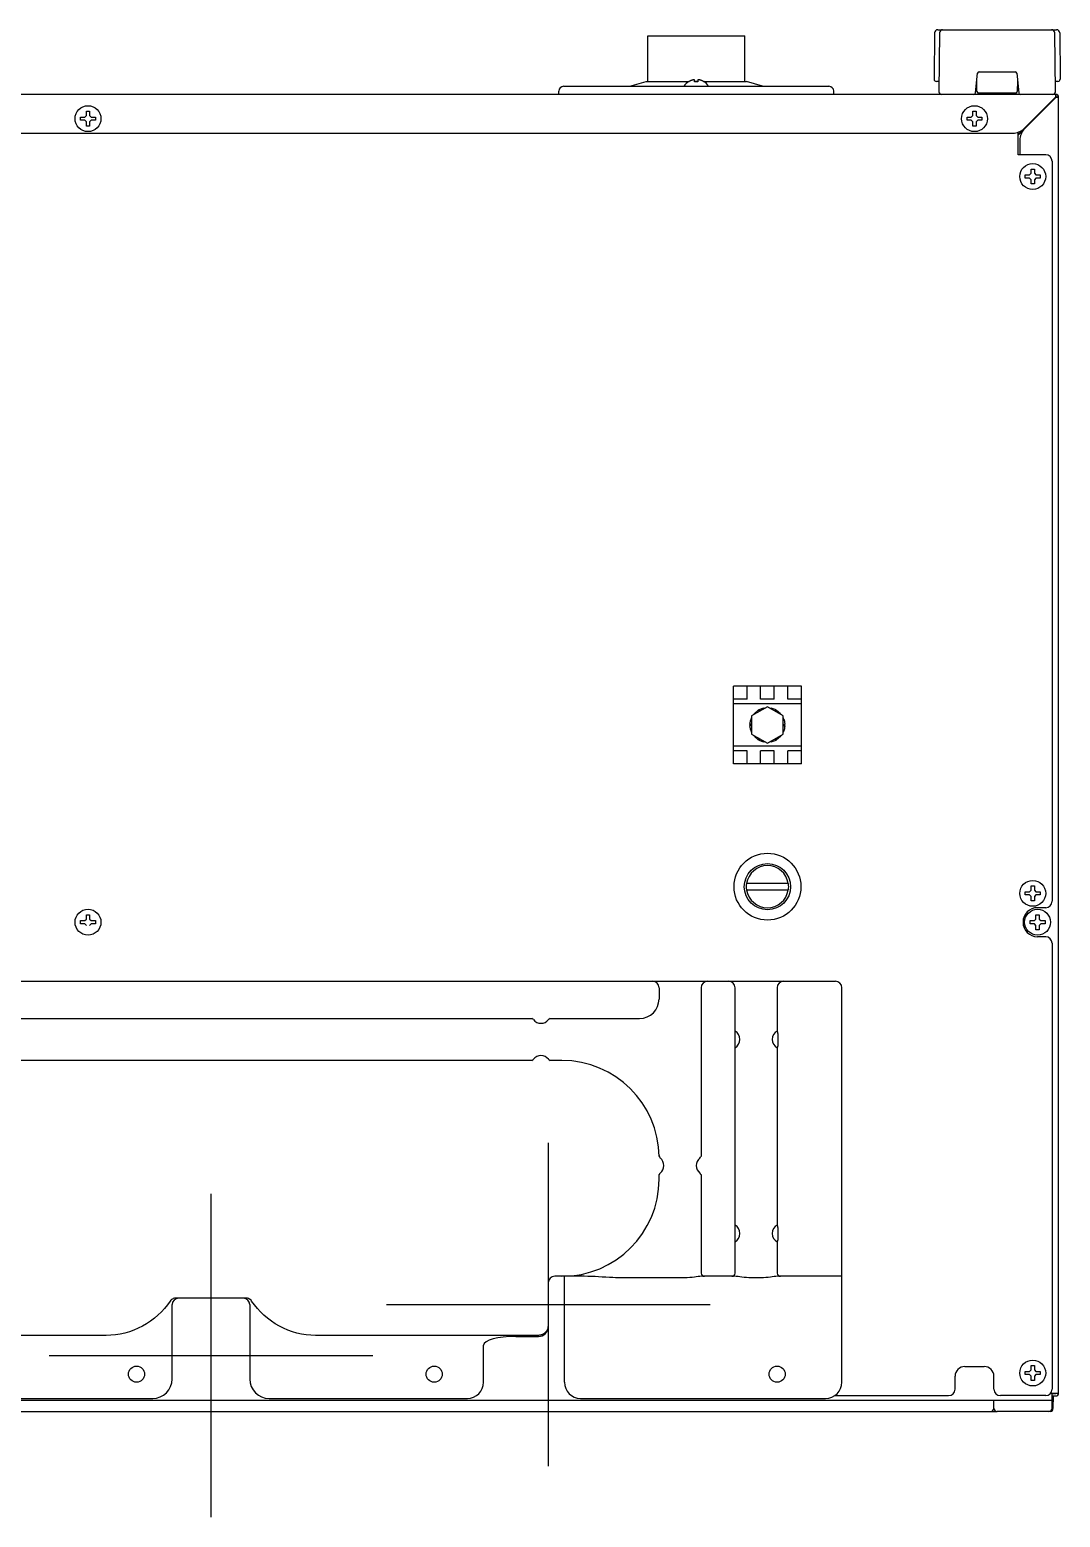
# Model space of a CAD drawing. Header units: millimetres. Extents: x -16733 to -11990, y 4098 to 7122.
# Drawn here: x -16450.5 to -16132, y 5578.7 to 6038.7 of the extents above; entities that cross this region are included whole.
import ezdxf

# ---------------------------------------------------------------- set-up
doc = ezdxf.new("R2010")
doc.units = ezdxf.units.MM
doc.header["$LTSCALE"] = 346.5
doc.layers.get('0').update_dxf_attribs({"linetype": 'CONTINUOUS'})
doc.layers.add('ASSI', color=7, linetype='CONTINUOUS')
doc.layers.add('GEOM', color=7, linetype='CONTINUOUS')

msp = doc.modelspace()

# ---------------------------------------------------------------- linework, layer by layer
at = {"color": 7, "linetype": 'Continuous'}
for p, q in [((-16170.92, 6037.71), (-16171.04, 6023.7)), ((-16169.92, 6038.7), (-16133.16, 6038.7)), ((-16169.38, 6037.71), (-16169.54, 6019.7)), ((-16133.54, 6019.7), (-16133.7, 6037.71)), ((-16132.16, 6037.71), (-16132.04, 6023.7)), ((-16246.84, 6022.64), (-16246.84, 6022.68)), ((-16245.04, 6022.64), (-16245.04, 6023.19)), ((-16244.04, 6023.19), (-16244.04, 6022.64)), ((-16242.24, 6022.68), (-16242.24, 6022.64)), ((-16171.04, 6023.7), (-16171.03, 6023.42)), ((-16169.54, 6022.7), (-16170.28, 6022.7)), ((-16158.23, 6019.15), (-16157.58, 6025.25)), ((-16157.78, 6019.59), (-16157.83, 6022.89)), ((-16157.09, 6025.7), (-16145.99, 6025.7)), ((-16145.49, 6025.25), (-16144.85, 6019.15)), ((-16145.24, 6022.89), (-16145.3, 6019.59)), ((-16132.8, 6022.7), (-16133.56, 6022.7)), ((-16132.04, 6023.7), (-16132.05, 6023.42)), ((-16169.54, 6019.7), (-16169.53, 6019.42)), ((-16145.8, 6019.1), (-16157.28, 6019.1)), ((-16133.55, 6019.42), (-16133.54, 6019.7)), ((-16212.04, 5835.7), (-16233.04, 5835.7)), ((-16233.04, 5811.7), (-16233.04, 5835.7)), ((-16228.84, 5831.64), (-16228.84, 5835.7)), ((-16224.64, 5831.64), (-16224.64, 5835.7)), ((-16220.44, 5831.64), (-16220.44, 5835.7)), ((-16216.24, 5831.64), (-16216.24, 5835.7)), ((-16212.04, 5811.7), (-16212.04, 5835.7)), ((-16228.84, 5831.64), (-16233.04, 5831.64)), ((-16220.44, 5831.64), (-16224.64, 5831.64)), ((-16212.04, 5831.64), (-16216.24, 5831.64)), ((-16228.84, 5815.75), (-16233.04, 5815.75)), ((-16228.84, 5811.7), (-16228.84, 5815.75)), ((-16220.44, 5815.75), (-16224.64, 5815.75)), ((-16224.64, 5811.7), (-16224.64, 5815.75)), ((-16220.44, 5811.7), (-16220.44, 5815.75)), ((-16212.04, 5815.75), (-16216.24, 5815.75)), ((-16216.24, 5811.7), (-16216.24, 5815.75)), ((-16212.04, 5811.7), (-16233.04, 5811.7)), ((-16216.03, 5774.7), (-16229.04, 5774.7)), ((-16229.04, 5772.7), (-16216.03, 5772.7)), ((-16199.54, 5620.45), (-16199.54, 5742.45)), ((-16464.77, 5732.95), (-16295.31, 5732.95)), ((-16289.77, 5732.95), (-16262.04, 5732.95)), ((-16232.54, 5654.2), (-16232.54, 5727.77)), ((-16219.35, 5727.95), (-16219.35, 5724.94)), ((-16219.54, 5723.85), (-16219.54, 5669.05)), ((-16295.31, 5719.95), (-16464.77, 5719.95)), ((-16286.04, 5719.95), (-16289.77, 5719.95)), ((-16256.04, 5683.2), (-16256.04, 5684.68)), ((-16243.04, 5684.68), (-16243.04, 5654.2)), ((-16219.35, 5667.95), (-16219.35, 5664.94)), ((-16219.54, 5663.85), (-16219.54, 5654.2)), ((-16290.29, 5651.2), (-16290.29, 5637.71)), ((-16290.29, 5651.2), (-16290.29, 5637.71)), ((-16285.29, 5653.21), (-16288.29, 5653.2)), ((-16279.16, 5653.2), (-16288.29, 5653.2)), ((-16285.29, 5620.45), (-16285.29, 5653.2)), ((-16232.73, 5653.2), (-16242.84, 5653.2)), ((-16199.54, 5653.2), (-16219.34, 5653.2)), ((-16406.54, 5621.45), (-16406.54, 5644.45)), ((-16383.62, 5646.45), (-16405.45, 5646.45)), ((-16382.54, 5644.45), (-16382.54, 5621.45)), ((-16310.29, 5620.45), (-16310.29, 5631.93)), ((-16300.29, 5634.61), (-16293.29, 5634.61)), ((-16406.54, 5628.7), (-16382.54, 5628.7)), ((-16660.54, 5615.45), (-16412.54, 5615.45)), ((-16376.54, 5615.45), (-16315.29, 5615.45)), ((-16280.29, 5615.45), (-16204.54, 5615.45))]:
    msp.add_line(p, q, dxfattribs=at)
at = {"color": 9, "linetype": 'Continuous'}
for p, q in [((-16212.04, 5830.2), (-16233.04, 5830.2)), ((-16212.04, 5817.2), (-16233.04, 5817.2)), ((-16248.04, 5652.74), (-16267.23, 5652.74)), ((-16224.54, 5652.74), (-16227.54, 5652.74)), ((-16426.89, 5634.95), (-16613.54, 5634.95)), ((-16293.29, 5634.95), (-16362.19, 5634.95))]:
    msp.add_line(p, q, dxfattribs=at)
at = {"color": 4}
for p, q in [((-16290.29, 5694.45), (-16290.29, 5594.45)), ((-16340.29, 5644.45), (-16240.29, 5644.45))]:
    msp.add_line(p, q, dxfattribs=at)
at = {"color": 1}
for p, q in [((-16394.54, 5678.7), (-16394.54, 5578.7)), ((-16444.54, 5628.7), (-16344.54, 5628.7))]:
    msp.add_line(p, q, dxfattribs=at)
at = {"color": 7, "linetype": 'Continuous'}
for centre, radius in [((-16222.54, 5773.7), 10.33), ((-16222.54, 5773.7), 7.15), ((-16417.54, 5622.95), 2.5), ((-16325.54, 5622.95), 2.5), ((-16219.54, 5622.95), 2.5)]:
    msp.add_circle(centre, radius, dxfattribs=at)
for centre, radius, start, end in [((-16169.92, 6037.7), 1, 90, 179.5), ((-16168.38, 6037.7), 1, 90, 179.5), ((-16134.69, 6037.7), 1, 0.5, 90), ((-16133.16, 6037.7), 1, 0.5, 90), ((-16244.34, 6018.58), 4.8, 121.3727, 146.7141), ((-16244.35, 6018.59), 4.75, 118.9687, 121.5341), ((-16244.35, 6018.59), 4.75, 118.0074, 118.9684), ((-16244.35, 6018.6), 4.75, 116.6813, 118.0074), ((-16244.36, 6018.6), 4.74, 115.5402, 116.6812), ((-16244.36, 6018.6), 4.74, 114.5722, 115.5402), ((-16244.36, 6018.61), 4.73, 113.3175, 114.5722), ((-16244.36, 6018.61), 4.73, 112.5474, 113.3174), ((-16244.36, 6018.62), 4.72, 111.0025, 112.5476), ((-16244.37, 6018.63), 4.72, 110.5181, 111.0023), ((-16244.37, 6018.64), 4.7, 108.4656, 110.5187), ((-16244.38, 6018.65), 4.68, 107.3773, 108.465), ((-16244.38, 6018.67), 4.67, 106.3949, 107.3772), ((-16244.39, 6018.7), 4.64, 104.3176, 106.3964), ((-16245.28, 6021.2), 2.01, 95.2585, 97.2741), ((-16245.29, 6021.22), 1.98, 94.6009, 95.2558), ((-16245.29, 6021.24), 1.97, 93.2167, 94.6016), ((-16245.29, 6021.25), 1.96, 92.3765, 93.2159), ((-16245.29, 6021.25), 1.95, 91.1545, 92.3767), ((-16245.29, 6021.26), 1.95, 89.0741, 91.1541), ((-16245.29, 6021.26), 1.95, 88.0037, 89.0738), ((-16245.29, 6021.25), 1.96, 86.9771, 88.0037), ((-16245.29, 6021.24), 1.97, 85.714, 86.9766), ((-16245.29, 6021.23), 1.98, 84.8627, 85.7144), ((-16245.29, 6021.2), 2.01, 82.7256, 84.8598), ((-16244.54, 6018.88), 3.8, 82.4351, 97.5649), ((-16243.78, 6021.2), 2.01, 95.1401, 97.2744), ((-16243.79, 6021.23), 1.98, 94.2856, 95.1372), ((-16243.79, 6021.24), 1.97, 93.0233, 94.286), ((-16243.79, 6021.25), 1.96, 91.9964, 93.0228), ((-16243.79, 6021.26), 1.95, 90.9261, 91.9964), ((-16243.79, 6021.26), 1.95, 88.8459, 90.9258), ((-16243.79, 6021.25), 1.96, 87.6234, 88.8455), ((-16243.79, 6021.25), 1.96, 86.7841, 87.6235), ((-16243.79, 6021.24), 1.97, 85.3984, 86.7833), ((-16243.79, 6021.22), 1.98, 84.7442, 85.3991), ((-16243.79, 6021.2), 2.01, 82.7259, 84.7415), ((-16244.68, 6018.7), 4.64, 73.6036, 75.6824), ((-16244.69, 6018.67), 4.67, 72.6228, 73.6051), ((-16244.7, 6018.65), 4.68, 71.535, 72.6227), ((-16244.7, 6018.64), 4.7, 69.4813, 71.5344), ((-16244.71, 6018.63), 4.72, 68.9977, 69.4819), ((-16244.71, 6018.62), 4.72, 67.4524, 68.9975), ((-16244.71, 6018.61), 4.73, 66.6826, 67.4526), ((-16244.72, 6018.61), 4.73, 65.4278, 66.6825), ((-16244.72, 6018.6), 4.74, 64.4598, 65.4278), ((-16244.72, 6018.6), 4.74, 63.3188, 64.4598), ((-16244.72, 6018.6), 4.75, 61.9926, 63.3187), ((-16244.72, 6018.59), 4.75, 61.0316, 61.9926), ((-16244.72, 6018.59), 4.75, 58.4659, 61.0313), ((-16244.74, 6018.58), 4.8, 33.2859, 58.6273), ((-16170.28, 6023.45), 0.75, 182, 270), ((-16157.09, 6025.2), 0.5, 90, 174), ((-16145.99, 6025.2), 0.5, 6, 90), ((-16132.8, 6023.45), 0.75, 270, 358), ((-16168.78, 6019.45), 0.75, 182, 270), ((-16158.72, 6019.2), 0.5, 270, 354), ((-16157.28, 6019.6), 0.5, 181, 270), ((-16145.8, 6019.6), 0.5, 270, 359), ((-16144.35, 6019.2), 0.5, 186, 270), ((-16134.3, 6019.45), 0.75, 270, 358), ((-16222.54, 5773.7), 6.5, 8.8499, 171.1501), ((-16222.54, 5773.7), 6.58, 171.2603, 188.7397), ((-16222.54, 5773.7), 6.58, 351.2603, 8.7397), ((-16222.54, 5773.7), 6.5, 188.8499, 351.1501), ((-16201.54, 5742.45), 2, 0, 90), ((-16262.04, 5738.95), 6, 270, 0), ((-16295.66, 5731.95), 1, 38.6822, 72.8946), ((-16292.54, 5734.45), 3, 218.6822, 321.3178), ((-16289.42, 5731.95), 1, 107.1064, 141.3178), ((-16234.04, 5726.45), 3, 300, 60), ((-16218.04, 5726.45), 3, 120, 240), ((-16295.66, 5720.95), 1, 287.1064, 321.3178), ((-16292.54, 5718.45), 3, 38.6822, 141.3178), ((-16289.42, 5720.95), 1, 218.6822, 252.8946), ((-16286.04, 5689.95), 30, 0.5028, 90), ((-16255.04, 5690.57), 1, 181.16, 231.4343), ((-16244.04, 5690.57), 1, 308.6822, 342.8944), ((-16257.54, 5687.45), 3, 308.6822, 51.4343), ((-16241.54, 5687.45), 3, 128.6822, 231.3178), ((-16286.04, 5683.2), 30, 270, 0), ((-16255.04, 5684.32), 1, 128.6822, 162.8941), ((-16244.04, 5684.32), 1, 17.1064, 51.3178), ((-16234.04, 5666.45), 3, 300, 60), ((-16218.04, 5666.45), 3, 120, 240), ((-16242.04, 5654.2), 1, 180, 270), ((-16233.54, 5654.2), 1, 270, 0), ((-16218.54, 5654.2), 1, 180, 270), ((-16288.29, 5651.2), 2, 90, 180), ((-16288.29, 5651.2), 2, 90, 180), ((-16404.54, 5644.45), 2, 90, 180), ((-16384.54, 5644.45), 2, 0, 90), ((-16412.54, 5621.45), 6, 270, 0), ((-16376.54, 5621.45), 6, 180, 270), ((-16315.29, 5620.45), 5, 270, 0), ((-16280.29, 5620.45), 5, 180, 270), ((-16204.54, 5620.45), 5, 270, 0)]:
    msp.add_arc(centre, radius, start, end, dxfattribs=at)
for centre, major_axis, ratio, start_param, end_param in [((-16293.29, 5637.71), (0, 3.11), 0.965926, 3.141593, 4.712389), ((-16293.29, 5637.71), (0, 3.11), 0.965926, 3.141593, 4.712389), ((-16300.29, 5631.93), (-10, 0), 0.267949, -1.570796, 0)]:
    msp.add_ellipse(centre, major_axis=major_axis, ratio=ratio, start_param=start_param, end_param=end_param, dxfattribs=at)
for points, knots in [([(-16219.54, 5729.05), (-16219.53, 5729.03), (-16219.4, 5728.68), (-16219.35, 5728.3), (-16219.35, 5727.95)], [0, 0, 0, 0, 0.074571, 1, 1, 1, 1]), ([(-16219.35, 5724.94), (-16219.35, 5724.8), (-16219.37, 5724.43), (-16219.45, 5724.06), (-16219.54, 5723.84)], [0, 0, 0, 0, 0.377627, 1, 1, 1, 1]), ([(-16219.54, 5669.05), (-16219.53, 5669.03), (-16219.4, 5668.68), (-16219.35, 5668.3), (-16219.35, 5667.95)], [0, 0, 0, 0, 0.074571, 1, 1, 1, 1]), ([(-16219.35, 5664.94), (-16219.35, 5664.8), (-16219.37, 5664.43), (-16219.45, 5664.06), (-16219.54, 5663.84)], [0, 0, 0, 0, 0.377627, 1, 1, 1, 1])]:
    msp.add_open_spline(points, degree=3, knots=knots, dxfattribs=at)
at = {"color": 9, "linetype": 'Continuous'}
for points, knots in [([(-16267.23, 5652.74), (-16268.25, 5652.74), (-16272.23, 5652.84), (-16276.2, 5653.2), (-16279.16, 5653.2)], [0, 0, 0, 0, 0.257069, 1, 1, 1, 1]), ([(-16242.84, 5653.2), (-16243.6, 5653.2), (-16245.32, 5652.87), (-16247.06, 5652.74), (-16248.04, 5652.74)], [0, 0, 0, 0, 0.435713, 1, 1, 1, 1]), ([(-16227.54, 5652.74), (-16228.52, 5652.74), (-16230.26, 5652.87), (-16231.98, 5653.2), (-16232.73, 5653.2)], [0, 0, 0, 0, 0.564728, 1, 1, 1, 1]), ([(-16219.34, 5653.2), (-16220.1, 5653.2), (-16221.82, 5652.87), (-16223.56, 5652.74), (-16224.54, 5652.74)], [0, 0, 0, 0, 0.435713, 1, 1, 1, 1]), ([(-16407.11, 5645.57), (-16409.28, 5642.39), (-16415.2, 5636.95), (-16423.04, 5634.93), (-16426.89, 5634.95)], [0, 0, 0, 0, 0.5003, 1, 1, 1, 1]), ([(-16362.19, 5634.95), (-16366.04, 5634.93), (-16373.87, 5636.95), (-16379.79, 5642.39), (-16381.97, 5645.57)], [0, 0, 0, 0, 0.499629, 1, 1, 1, 1])]:
    msp.add_open_spline(points, degree=3, knots=knots, dxfattribs=at)
for points in [[(-16406.17, 5646.31), (-16406.54, 5646.17), (-16406.88, 5645.9), (-16407.11, 5645.57)], [(-16381.97, 5645.57), (-16382.19, 5645.9), (-16382.53, 5646.17), (-16382.91, 5646.31)], [(-16292.2, 5635.15), (-16292.54, 5635.01), (-16292.92, 5634.95), (-16293.29, 5634.95)], [(-16290.52, 5636.77), (-16290.82, 5636.06), (-16291.47, 5635.43), (-16292.2, 5635.15)], [(-16290.29, 5637.91), (-16290.29, 5637.53), (-16290.37, 5637.13), (-16290.52, 5636.77)]]:
    msp.add_open_spline(points, degree=3, dxfattribs=at)
at = {"color": 7, "linetype": 'Continuous'}
for points in [[(-16405.45, 5646.45), (-16405.7, 5646.45), (-16405.94, 5646.4), (-16406.17, 5646.31)], [(-16382.91, 5646.31), (-16383.13, 5646.4), (-16383.38, 5646.45), (-16383.62, 5646.45)]]:
    msp.add_open_spline(points, degree=3, dxfattribs=at)
at = {"layer": 'ASSI', "color": 7, "linetype": 'Continuous'}
for p, q in [((-16259.54, 6022.7), (-16259.54, 6036.8)), ((-16259.54, 6036.8), (-16229.54, 6036.8)), ((-16229.54, 6022.7), (-16229.54, 6036.8)), ((-16265.04, 6021.2), (-16260.04, 6022.7)), ((-16260.04, 6022.7), (-16246.74, 6022.7)), ((-16245.04, 6022.7), (-16244.04, 6022.7)), ((-16242.33, 6022.7), (-16229.04, 6022.7)), ((-16224.04, 6021.2), (-16229.04, 6022.7)), ((-16222.54, 5829.35), (-16227.43, 5826.52)), ((-16226.58, 5827.29), (-16225.37, 5828.3)), ((-16225.11, 5828.45), (-16223.63, 5829)), ((-16223.33, 5829.05), (-16223.06, 5829.05)), ((-16217.64, 5826.52), (-16222.54, 5829.35)), ((-16222.02, 5829.05), (-16221.75, 5829.05)), ((-16221.45, 5829), (-16219.97, 5828.45)), ((-16219.7, 5828.3), (-16218.49, 5827.29)), ((-16227.94, 5823.85), (-16227.67, 5825.4)), ((-16227.57, 5825.69), (-16227.43, 5825.92)), ((-16227.43, 5826.52), (-16227.43, 5820.87)), ((-16226.91, 5826.82), (-16226.78, 5827.06)), ((-16218.3, 5827.06), (-16218.16, 5826.82)), ((-16217.64, 5820.87), (-16217.64, 5826.52)), ((-16217.64, 5825.92), (-16217.51, 5825.69)), ((-16217.41, 5825.4), (-16217.13, 5823.85)), ((-16227.67, 5821.99), (-16227.94, 5823.55)), ((-16227.43, 5821.47), (-16227.57, 5821.71)), ((-16227.43, 5820.87), (-16222.54, 5818.05)), ((-16226.78, 5820.34), (-16226.91, 5820.57)), ((-16225.37, 5819.09), (-16226.58, 5820.11)), ((-16222.54, 5818.05), (-16217.64, 5820.87)), ((-16218.49, 5820.11), (-16219.7, 5819.09)), ((-16218.16, 5820.57), (-16218.3, 5820.34)), ((-16217.51, 5821.71), (-16217.64, 5821.47)), ((-16217.13, 5823.55), (-16217.41, 5821.99)), ((-16223.63, 5818.4), (-16225.11, 5818.94)), ((-16223.06, 5818.35), (-16223.33, 5818.35)), ((-16221.75, 5818.35), (-16222.02, 5818.35)), ((-16219.97, 5818.94), (-16221.45, 5818.4))]:
    msp.add_line(p, q, dxfattribs=at)
for centre, radius, start, end in [((-16224.41, 5829.05), 1.25, 357.2328, 359.9773), ((-16228.11, 5824.75), 1.26, 57.2821, 59.9837), ((-16218.84, 5828), 1.25, 297.2597, 299.9802), ((-16226.23, 5819.4), 1.25, 117.2586, 119.9801), ((-16216.97, 5822.65), 1.25, 237.2591, 239.9802), ((-16220.66, 5818.35), 1.25, 177.2586, 179.9801)]:
    msp.add_arc(centre, radius, start, end, dxfattribs=at)
for points, knots in [([(-16225.06, 5827.89), (-16225.1, 5827.94), (-16225.17, 5828.04), (-16225.28, 5828.18), (-16225.34, 5828.27), (-16225.37, 5828.3)], [0, 0, 0, 0, 0.333918, 0.740588, 1, 1, 1, 1]), ([(-16224.91, 5827.98), (-16224.93, 5828.03), (-16224.98, 5828.15), (-16225.05, 5828.31), (-16225.1, 5828.41), (-16225.11, 5828.45)], [0, 0, 0, 0, 0.335336, 0.741881, 1, 1, 1, 1]), ([(-16224.85, 5828.01), (-16224.86, 5828.05), (-16224.88, 5828.22), (-16224.91, 5828.39), (-16224.95, 5828.51)], [0, 0, 0, 0, 0.240606, 1, 1, 1, 1]), ([(-16223.55, 5828.76), (-16223.56, 5828.79), (-16223.58, 5828.86), (-16223.61, 5828.94), (-16223.63, 5829)], [0, 0, 0, 0, 0.321347, 1, 1, 1, 1]), ([(-16223.32, 5828.89), (-16223.32, 5828.91), (-16223.32, 5828.96), (-16223.33, 5829.01), (-16223.33, 5829.05)], [0, 0, 0, 0, 0.317636, 1, 1, 1, 1]), ([(-16221.75, 5828.89), (-16221.75, 5828.91), (-16221.75, 5828.96), (-16221.75, 5829.01), (-16221.75, 5829.05)], [0, 0, 0, 0, 0.32014, 1, 1, 1, 1]), ([(-16221.52, 5828.76), (-16221.52, 5828.79), (-16221.49, 5828.86), (-16221.47, 5828.94), (-16221.45, 5829)], [0, 0, 0, 0, 0.324551, 1, 1, 1, 1]), ([(-16220.17, 5827.98), (-16220.15, 5828.03), (-16220.09, 5828.15), (-16220.03, 5828.31), (-16219.98, 5828.41), (-16219.97, 5828.45)], [0, 0, 0, 0, 0.333917, 0.740587, 1, 1, 1, 1]), ([(-16220.01, 5827.89), (-16219.98, 5827.94), (-16219.91, 5828.04), (-16219.8, 5828.18), (-16219.73, 5828.27), (-16219.7, 5828.3)], [0, 0, 0, 0, 0.335335, 0.74188, 1, 1, 1, 1]), ([(-16227.43, 5823.79), (-16227.49, 5823.79), (-16227.62, 5823.8), (-16227.79, 5823.83), (-16227.9, 5823.84), (-16227.94, 5823.85)], [0, 0, 0, 0, 0.335336, 0.741881, 1, 1, 1, 1]), ([(-16227.43, 5823.61), (-16227.49, 5823.6), (-16227.62, 5823.59), (-16227.79, 5823.57), (-16227.9, 5823.55), (-16227.94, 5823.55)], [0, 0, 0, 0, 0.333918, 0.740587, 1, 1, 1, 1]), ([(-16227.43, 5823.85), (-16227.47, 5823.87), (-16227.62, 5823.93), (-16227.79, 5823.99), (-16227.91, 5824.02)], [0, 0, 0, 0, 0.240606, 1, 1, 1, 1]), ([(-16227.43, 5825.35), (-16227.46, 5825.36), (-16227.54, 5825.37), (-16227.61, 5825.4), (-16227.67, 5825.4)], [0, 0, 0, 0, 0.321347, 1, 1, 1, 1]), ([(-16227.43, 5825.62), (-16227.45, 5825.62), (-16227.49, 5825.65), (-16227.54, 5825.67), (-16227.57, 5825.69)], [0, 0, 0, 0, 0.317602, 1, 1, 1, 1]), ([(-16226.65, 5826.97), (-16226.66, 5826.98), (-16226.7, 5827.01), (-16226.75, 5827.04), (-16226.78, 5827.06)], [0, 0, 0, 0, 0.32014, 1, 1, 1, 1]), ([(-16226.42, 5827.11), (-16226.44, 5827.13), (-16226.49, 5827.19), (-16226.55, 5827.25), (-16226.58, 5827.29)], [0, 0, 0, 0, 0.324551, 1, 1, 1, 1]), ([(-16219.96, 5827.86), (-16219.93, 5827.88), (-16219.79, 5827.98), (-16219.66, 5828.09), (-16219.57, 5828.19)], [0, 0, 0, 0, 0.240582, 1, 1, 1, 1]), ([(-16218.66, 5827.11), (-16218.64, 5827.13), (-16218.59, 5827.19), (-16218.53, 5827.25), (-16218.49, 5827.29)], [0, 0, 0, 0, 0.321347, 1, 1, 1, 1]), ([(-16218.43, 5826.97), (-16218.42, 5826.98), (-16218.37, 5827.01), (-16218.33, 5827.04), (-16218.3, 5827.06)], [0, 0, 0, 0, 0.317604, 1, 1, 1, 1]), ([(-16217.65, 5825.62), (-16217.63, 5825.62), (-16217.59, 5825.65), (-16217.54, 5825.67), (-16217.51, 5825.69)], [0, 0, 0, 0, 0.32014, 1, 1, 1, 1]), ([(-16217.64, 5825.35), (-16217.62, 5825.36), (-16217.54, 5825.37), (-16217.46, 5825.4), (-16217.41, 5825.4)], [0, 0, 0, 0, 0.324551, 1, 1, 1, 1]), ([(-16217.64, 5823.79), (-16217.59, 5823.79), (-16217.46, 5823.8), (-16217.29, 5823.83), (-16217.18, 5823.84), (-16217.13, 5823.85)], [0, 0, 0, 0, 0.333917, 0.740587, 1, 1, 1, 1]), ([(-16217.64, 5823.61), (-16217.59, 5823.6), (-16217.46, 5823.59), (-16217.29, 5823.57), (-16217.18, 5823.55), (-16217.13, 5823.55)], [0, 0, 0, 0, 0.335335, 0.74188, 1, 1, 1, 1]), ([(-16227.43, 5822.04), (-16227.46, 5822.04), (-16227.54, 5822.02), (-16227.62, 5822), (-16227.67, 5821.99)], [0, 0, 0, 0, 0.324551, 1, 1, 1, 1]), ([(-16227.43, 5821.78), (-16227.45, 5821.77), (-16227.49, 5821.75), (-16227.54, 5821.72), (-16227.57, 5821.71)], [0, 0, 0, 0, 0.32014, 1, 1, 1, 1]), ([(-16226.65, 5820.42), (-16226.66, 5820.41), (-16226.7, 5820.38), (-16226.75, 5820.36), (-16226.78, 5820.34)], [0, 0, 0, 0, 0.317603, 1, 1, 1, 1]), ([(-16226.42, 5820.29), (-16226.44, 5820.27), (-16226.49, 5820.21), (-16226.55, 5820.15), (-16226.58, 5820.11)], [0, 0, 0, 0, 0.321347, 1, 1, 1, 1]), ([(-16225.12, 5819.54), (-16225.15, 5819.51), (-16225.29, 5819.41), (-16225.42, 5819.3), (-16225.5, 5819.2)], [0, 0, 0, 0, 0.24058, 1, 1, 1, 1]), ([(-16225.06, 5819.5), (-16225.1, 5819.46), (-16225.17, 5819.35), (-16225.28, 5819.22), (-16225.34, 5819.13), (-16225.37, 5819.09)], [0, 0, 0, 0, 0.335336, 0.741881, 1, 1, 1, 1]), ([(-16224.91, 5819.41), (-16224.93, 5819.36), (-16224.98, 5819.25), (-16225.05, 5819.09), (-16225.1, 5818.98), (-16225.11, 5818.94)], [0, 0, 0, 0, 0.333918, 0.740587, 1, 1, 1, 1]), ([(-16220.22, 5819.38), (-16220.22, 5819.34), (-16220.2, 5819.17), (-16220.17, 5819), (-16220.13, 5818.88)], [0, 0, 0, 0, 0.240581, 1, 1, 1, 1]), ([(-16220.17, 5819.41), (-16220.15, 5819.36), (-16220.09, 5819.25), (-16220.03, 5819.09), (-16219.98, 5818.98), (-16219.97, 5818.94)], [0, 0, 0, 0, 0.335335, 0.74188, 1, 1, 1, 1]), ([(-16220.01, 5819.5), (-16219.98, 5819.46), (-16219.91, 5819.35), (-16219.8, 5819.22), (-16219.73, 5819.13), (-16219.7, 5819.09)], [0, 0, 0, 0, 0.333917, 0.740587, 1, 1, 1, 1]), ([(-16218.66, 5820.29), (-16218.64, 5820.27), (-16218.59, 5820.21), (-16218.53, 5820.15), (-16218.49, 5820.11)], [0, 0, 0, 0, 0.324551, 1, 1, 1, 1]), ([(-16218.43, 5820.42), (-16218.42, 5820.41), (-16218.37, 5820.38), (-16218.33, 5820.36), (-16218.3, 5820.34)], [0, 0, 0, 0, 0.32014, 1, 1, 1, 1]), ([(-16217.64, 5823.54), (-16217.61, 5823.53), (-16217.45, 5823.46), (-16217.29, 5823.4), (-16217.16, 5823.38)], [0, 0, 0, 0, 0.240581, 1, 1, 1, 1]), ([(-16217.64, 5822.04), (-16217.62, 5822.04), (-16217.54, 5822.02), (-16217.46, 5822), (-16217.41, 5821.99)], [0, 0, 0, 0, 0.321347, 1, 1, 1, 1]), ([(-16217.64, 5821.78), (-16217.63, 5821.77), (-16217.59, 5821.75), (-16217.54, 5821.72), (-16217.51, 5821.71)], [0, 0, 0, 0, 0.317603, 1, 1, 1, 1]), ([(-16223.55, 5818.63), (-16223.56, 5818.61), (-16223.58, 5818.53), (-16223.61, 5818.45), (-16223.63, 5818.4)], [0, 0, 0, 0, 0.324551, 1, 1, 1, 1]), ([(-16223.32, 5818.5), (-16223.32, 5818.48), (-16223.32, 5818.43), (-16223.33, 5818.38), (-16223.33, 5818.35)], [0, 0, 0, 0, 0.32014, 1, 1, 1, 1]), ([(-16221.75, 5818.5), (-16221.75, 5818.48), (-16221.75, 5818.43), (-16221.75, 5818.38), (-16221.75, 5818.35)], [0, 0, 0, 0, 0.317603, 1, 1, 1, 1]), ([(-16221.52, 5818.63), (-16221.52, 5818.61), (-16221.49, 5818.53), (-16221.47, 5818.45), (-16221.45, 5818.4)], [0, 0, 0, 0, 0.321347, 1, 1, 1, 1])]:
    msp.add_open_spline(points, degree=3, knots=knots, dxfattribs=at)
for points in [[(-16221.41, 5828.69), (-16221.36, 5828.77), (-16221.32, 5828.85), (-16221.29, 5828.94)], [(-16226.3, 5827.18), (-16226.34, 5827.25), (-16226.39, 5827.33), (-16226.45, 5827.4)], [(-16217.65, 5825.22), (-16217.56, 5825.22), (-16217.47, 5825.22), (-16217.38, 5825.24)], [(-16227.43, 5822.18), (-16227.52, 5822.18), (-16227.61, 5822.17), (-16227.7, 5822.16)], [(-16218.78, 5820.22), (-16218.73, 5820.14), (-16218.68, 5820.07), (-16218.62, 5820)], [(-16223.67, 5818.7), (-16223.71, 5818.62), (-16223.76, 5818.54), (-16223.79, 5818.46)]]:
    msp.add_open_spline(points, degree=3, dxfattribs=at)
at = {"layer": 'GEOM', "color": 7, "linetype": 'Continuous'}
for p, q in [((-16133.44, 6018.7), (-16731.64, 6018.7)), ((-16287.04, 6018.7), (-16287.04, 6019.7)), ((-16285.54, 6021.2), (-16203.54, 6021.2)), ((-16202.04, 6018.7), (-16202.04, 6019.7)), ((-16143.17, 6008.16), (-16133.54, 6017.8)), ((-16133.44, 6017.7), (-16143.07, 6008.06)), ((-16133.44, 6018.7), (-16133.44, 6018.51)), ((-16133.44, 6018.51), (-16133.44, 6017.88)), ((-16132.73, 6017.8), (-16133.36, 6017.8)), ((-16132.54, 6017.8), (-16132.73, 6017.8)), ((-16132.54, 5617.1), (-16132.54, 6017.8)), ((-16433.04, 6012.2), (-16433.04, 6013.5)), ((-16433.04, 6013.5), (-16432.04, 6013.5)), ((-16432.04, 6013.5), (-16432.04, 6012.2)), ((-16159.04, 6013.5), (-16158.04, 6013.5)), ((-16159.04, 6012.2), (-16159.04, 6013.5)), ((-16158.04, 6013.5), (-16158.04, 6012.2)), ((-16434.84, 6010.7), (-16434.84, 6011.7)), ((-16434.84, 6011.7), (-16433.54, 6011.7)), ((-16433.54, 6010.7), (-16434.84, 6010.7)), ((-16433.54, 6011.7), (-16433.04, 6012.2)), ((-16433.04, 6010.2), (-16433.54, 6010.7)), ((-16433.04, 6008.9), (-16433.04, 6010.2)), ((-16432.04, 6008.9), (-16433.04, 6008.9)), ((-16432.04, 6012.2), (-16431.54, 6011.7)), ((-16431.54, 6010.7), (-16432.04, 6010.2)), ((-16432.04, 6010.2), (-16432.04, 6008.9)), ((-16431.54, 6011.7), (-16430.24, 6011.7)), ((-16430.24, 6010.7), (-16431.54, 6010.7)), ((-16430.24, 6011.7), (-16430.24, 6010.7)), ((-16160.84, 6011.7), (-16159.54, 6011.7)), ((-16160.84, 6010.7), (-16160.84, 6011.7)), ((-16159.54, 6010.7), (-16160.84, 6010.7)), ((-16159.54, 6011.7), (-16159.04, 6012.2)), ((-16159.04, 6010.2), (-16159.54, 6010.7)), ((-16159.04, 6008.9), (-16159.04, 6010.2)), ((-16158.04, 6008.9), (-16159.04, 6008.9)), ((-16158.04, 6012.2), (-16157.54, 6011.7)), ((-16157.54, 6010.7), (-16158.04, 6010.2)), ((-16158.04, 6010.2), (-16158.04, 6008.9)), ((-16157.54, 6011.7), (-16156.24, 6011.7)), ((-16156.24, 6010.7), (-16157.54, 6010.7)), ((-16156.24, 6011.7), (-16156.24, 6010.7)), ((-16143.17, 6008.16), (-16145.04, 6006.3)), ((-16145.04, 6006.1), (-16143.07, 6008.06)), ((-16718.37, 6006.7), (-16146.71, 6006.7)), ((-16145.04, 6000.04), (-16145.04, 6006.99)), ((-16145.04, 6000.04), (-16145.04, 6006.99)), ((-16144.54, 6004.53), (-16144.54, 6000.04)), ((-16136.54, 6000.04), (-16145.04, 6000.04)), ((-16141.54, 5993.8), (-16141.04, 5994.3)), ((-16141.04, 5995.6), (-16140.04, 5995.6)), ((-16141.04, 5994.3), (-16141.04, 5995.6)), ((-16140.04, 5995.6), (-16140.04, 5994.3)), ((-16140.04, 5994.3), (-16139.54, 5993.8)), ((-16134.54, 5998.04), (-16134.54, 5769.2)), ((-16142.84, 5993.8), (-16141.54, 5993.8)), ((-16142.84, 5992.8), (-16142.84, 5993.8)), ((-16141.54, 5992.8), (-16142.84, 5992.8)), ((-16141.04, 5992.3), (-16141.54, 5992.8)), ((-16141.04, 5991), (-16141.04, 5992.3)), ((-16140.04, 5991), (-16141.04, 5991)), ((-16139.54, 5992.8), (-16140.04, 5992.3)), ((-16140.04, 5992.3), (-16140.04, 5991)), ((-16139.54, 5993.8), (-16138.24, 5993.8)), ((-16138.24, 5992.8), (-16139.54, 5992.8)), ((-16138.24, 5993.8), (-16138.24, 5992.8)), ((-16141.04, 5773.93), (-16140.04, 5773.93)), ((-16141.04, 5772.63), (-16141.04, 5773.93)), ((-16140.04, 5773.93), (-16140.04, 5772.63)), ((-16142.84, 5772.13), (-16141.54, 5772.13)), ((-16142.84, 5771.13), (-16142.84, 5772.13)), ((-16141.54, 5771.13), (-16142.84, 5771.13)), ((-16141.54, 5772.13), (-16141.04, 5772.63)), ((-16141.04, 5770.63), (-16141.54, 5771.13)), ((-16141.04, 5769.33), (-16141.04, 5770.63)), ((-16140.04, 5769.33), (-16141.04, 5769.33)), ((-16140.04, 5772.63), (-16139.54, 5772.13)), ((-16139.54, 5771.13), (-16140.04, 5770.63)), ((-16140.04, 5770.63), (-16140.04, 5769.33)), ((-16139.54, 5772.13), (-16138.24, 5772.13)), ((-16138.24, 5771.13), (-16139.54, 5771.13)), ((-16138.24, 5772.13), (-16138.24, 5771.13)), ((-16433.04, 5763.7), (-16433.04, 5765)), ((-16433.04, 5765), (-16432.04, 5765)), ((-16432.04, 5765), (-16432.04, 5763.7)), ((-16139.54, 5765), (-16138.54, 5765)), ((-16139.54, 5763.7), (-16139.54, 5765)), ((-16136.54, 5767.2), (-16139.04, 5767.2)), ((-16138.54, 5765), (-16138.54, 5763.7)), ((-16434.84, 5762.2), (-16434.84, 5763.2)), ((-16434.84, 5763.2), (-16433.54, 5763.2)), ((-16433.54, 5762.2), (-16434.84, 5762.2)), ((-16433.54, 5763.2), (-16433.04, 5763.7)), ((-16433.04, 5761.7), (-16433.54, 5762.2)), ((-16432.04, 5763.7), (-16431.54, 5763.2)), ((-16431.54, 5762.2), (-16432.04, 5761.7)), ((-16431.54, 5763.2), (-16430.24, 5763.2)), ((-16430.24, 5762.2), (-16431.54, 5762.2)), ((-16430.24, 5763.2), (-16430.24, 5762.2)), ((-16141.34, 5763.2), (-16140.04, 5763.2)), ((-16141.34, 5762.2), (-16141.34, 5763.2)), ((-16140.04, 5762.2), (-16141.34, 5762.2)), ((-16140.04, 5763.2), (-16139.54, 5763.7)), ((-16139.54, 5761.7), (-16140.04, 5762.2)), ((-16139.54, 5760.4), (-16139.54, 5761.7)), ((-16138.54, 5760.4), (-16139.54, 5760.4)), ((-16138.54, 5763.7), (-16138.04, 5763.2)), ((-16138.04, 5762.2), (-16138.54, 5761.7)), ((-16138.54, 5761.7), (-16138.54, 5760.4)), ((-16138.04, 5763.2), (-16136.74, 5763.2)), ((-16136.74, 5762.2), (-16138.04, 5762.2)), ((-16136.74, 5763.2), (-16136.74, 5762.2)), ((-16136.54, 5758.2), (-16139.04, 5758.2)), ((-16134.54, 5756.2), (-16134.54, 5618.3)), ((-16550.46, 5744.45), (-16201.54, 5744.45)), ((-16256.04, 5742.45), (-16256.04, 5738.95)), ((-16243.04, 5742.45), (-16243.04, 5690.22)), ((-16232.54, 5727.77), (-16232.54, 5742.45)), ((-16219.54, 5742.45), (-16219.54, 5729.05)), ((-16164.54, 5618.3), (-16164.54, 5622.3)), ((-16161.54, 5625.3), (-16155.54, 5625.3)), ((-16152.54, 5618.3), (-16152.54, 5622.3)), ((-16142.84, 5623.8), (-16141.54, 5623.8)), ((-16142.84, 5622.8), (-16142.84, 5623.8)), ((-16141.54, 5622.8), (-16142.84, 5622.8)), ((-16141.54, 5623.8), (-16141.04, 5624.3)), ((-16141.04, 5622.3), (-16141.54, 5622.8)), ((-16141.04, 5625.6), (-16140.04, 5625.6)), ((-16141.04, 5624.3), (-16141.04, 5625.6)), ((-16141.04, 5621), (-16141.04, 5622.3)), ((-16140.04, 5625.6), (-16140.04, 5624.3)), ((-16140.04, 5624.3), (-16139.54, 5623.8)), ((-16139.54, 5622.8), (-16140.04, 5622.3)), ((-16140.04, 5622.3), (-16140.04, 5621)), ((-16139.54, 5623.8), (-16138.24, 5623.8)), ((-16138.24, 5622.8), (-16139.54, 5622.8)), ((-16138.24, 5623.8), (-16138.24, 5622.8)), ((-16140.04, 5621), (-16141.04, 5621)), ((-16134.98, 5617.1), (-16132.54, 5617.1)), ((-16134.54, 5614.9), (-16134.54, 5617.1)), ((-16134.54, 5617), (-16133.44, 5617)), ((-16730.54, 5614.9), (-16134.54, 5614.9)), ((-16201.75, 5616.3), (-16166.54, 5616.3)), ((-16195.04, 5614.8), (-16195.04, 5614.9)), ((-16190.04, 5614.8), (-16190.04, 5614.9)), ((-16152.54, 5612.4), (-16152.54, 5614.9)), ((-16136.54, 5616.3), (-16150.54, 5616.3)), ((-16134.54, 5616.2), (-16133.44, 5616.2)), ((-16134.54, 5612.4), (-16134.54, 5614.9)), ((-16134.2, 5612.39), (-16134.17, 5616.2)), ((-16711.54, 5611.4), (-16153.54, 5611.4)), ((-16153.54, 5611.4), (-16151.54, 5611.4)), ((-16135.14, 5611.4), (-16151.54, 5611.4))]:
    msp.add_line(p, q, dxfattribs=at)
for centre in [(-16432.54, 6011.2), (-16158.54, 6011.2), (-16140.54, 5993.3), (-16140.54, 5771.63), (-16432.54, 5762.7), (-16139.04, 5762.7), (-16140.54, 5623.3)]:
    msp.add_circle(centre, 4, dxfattribs=at)
for centre, radius, start, end in [((-16285.54, 6019.7), 1.5, 90, 180), ((-16203.54, 6019.7), 1.5, 0, 90), ((-16134.85, 6016.5), 1, 36.0969, 44.3931), ((-16133.44, 6017.8), 0.9, 0, 90), ((-16133.44, 6017.8), 0.1, 0, 90), ((-16146.71, 6011.7), 5, 270, 315), ((-16139.54, 6004.53), 5, 135, 180), ((-16136.54, 5998.04), 2, 0, 90), ((-16136.54, 5769.2), 2, 270, 0), ((-16139.04, 5762.7), 4.5, 90, 270), ((-16136.54, 5756.2), 2, 0, 90), ((-16258.04, 5742.45), 2, 0, 90), ((-16241.04, 5742.45), 2, 90, 180), ((-16234.54, 5742.45), 2, 0, 90), ((-16217.54, 5742.45), 2, 90, 180), ((-16161.54, 5622.3), 3, 90, 180), ((-16155.54, 5622.3), 3, 0, 90), ((-16166.54, 5618.3), 2, 270, 0), ((-16150.54, 5618.3), 2, 180, 270), ((-16136.54, 5618.3), 2, 270, 0), ((-16133.44, 5617.1), 0.9, 270, 360), ((-16133.44, 5617.1), 0.1, 270, 360), ((-16242.96, 5615.3), 0.5, 296.6152, 309.5006), ((-16222.12, 5615.3), 0.5, 230.4992, 243.3848), ((-16183.59, 5615.3), 0.5, 228.1684, 242.6666), ((-16153.54, 5612.4), 1, 270, 0), ((-16151.54, 5612.4), 1, 180, 270), ((-16135.54, 5612.4), 1, 270, 0), ((-16135.2, 5612.4), 1, 273.8725, 359.5)]:
    msp.add_arc(centre, radius, start, end, dxfattribs=at)
for points, knots in [([(-16133.44, 6018.51), (-16133.46, 6018.4), (-16133.49, 6018.17), (-16133.52, 6017.93), (-16133.54, 6017.8)], [0, 0, 0, 0, 0.444743, 1, 1, 1, 1]), ([(-16133.44, 6017.88), (-16133.45, 6017.87), (-16133.48, 6017.85), (-16133.51, 6017.82), (-16133.54, 6017.8)], [0, 0, 0, 0, 0.232177, 1, 1, 1, 1]), ([(-16133.36, 6017.8), (-16133.36, 6017.79), (-16133.39, 6017.75), (-16133.42, 6017.72), (-16133.44, 6017.7)], [0, 0, 0, 0, 0.232177, 1, 1, 1, 1]), ([(-16132.73, 6017.8), (-16132.83, 6017.78), (-16133.07, 6017.74), (-16133.31, 6017.71), (-16133.44, 6017.7)], [0, 0, 0, 0, 0.444743, 1, 1, 1, 1])]:
    msp.add_open_spline(points, degree=3, knots=knots, dxfattribs=at)

doc.saveas('drawing.dxf')
